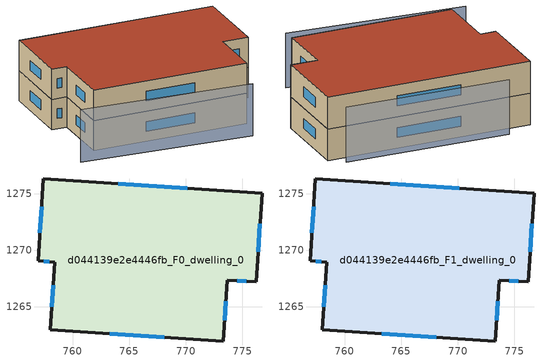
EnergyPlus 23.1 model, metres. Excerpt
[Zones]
d044139e2e4446fb_F0_dwelling_0
 floor ground (EU_floor_Construction): 776.73,1275.05 776.21,1267.21 773.67,1267.38 773.31,1261.96 758.04,1262.98 758.44,1268.96 756.94,1269.06 757.42,1276.33 z0
 wall outside (EU_wall_Construction): 776.21,1267.21 776.73,1275.05 757.42,1276.33 756.94,1269.06 758.44,1268.96 758.04,1262.98 773.31,1261.96 773.67,1267.38 776.21,1267.21 z0:3
 window (EU_Window_Construction): 776.39,1269.89 776.56,1272.36 / 774.54,1267.32 775.34,1267.26 / 773.43,1263.81 773.54,1265.52 / 763.27,1262.63 768.08,1262.31 / 758.3,1266.91 758.17,1265.03 / 757.45,1269.03 757.92,1269 / 757.26,1273.84 757.1,1271.55 / 770.12,1275.49 764.03,1275.89 z1.03:1.97
d044139e2e4446fb_F1_dwelling_0
 floor to d044139e2e4446fb_F0_dwelling_0 (EU_floor_Construction): 776.73,1275.05 776.21,1267.21 773.67,1267.38 773.31,1261.96 758.04,1262.98 758.44,1268.96 756.94,1269.06 757.42,1276.33 z3
 wall outside (EU_wall_Construction): 776.21,1267.21 776.73,1275.05 757.42,1276.33 756.94,1269.06 758.44,1268.96 758.04,1262.98 773.31,1261.96 773.67,1267.38 776.21,1267.21 z3:6
 window (EU_Window_Construction): 776.39,1269.89 776.56,1272.36 / 774.54,1267.32 775.34,1267.26 / 773.43,1263.81 773.54,1265.52 / 763.27,1262.63 768.08,1262.31 / 758.3,1266.91 758.17,1265.03 / 757.45,1269.03 757.92,1269 / 757.26,1273.84 757.1,1271.55 / 770.12,1275.49 764.03,1275.89 z4.03:4.97
 roof outside (EU_roof_Construction): 773.31,1261.96 773.67,1267.38 776.21,1267.21 776.73,1275.05 757.42,1276.33 756.94,1269.06 758.44,1268.96 758.04,1262.98 z6
shading: 755.76,1261.26 772.43,1259.17 / 775.47,1276.06 760.07,1277.37 z0:5.2
[Building]
EU S2 Campaign: North Axis=0; Terrain=City; Solar Distribution=FullExterior
[Site:Location]
Cape.Town.Intl.AP: Latitude=-33.965; Longitude=18.602; Time Zone=2; Elevation=46
[SizingPeriod:WeatherFileDays]
AnnualSizingPeriod: Begin Month=1; Begin Day of Month=1; End Month=12; End Day of Month=31; Day of Week for Start Day=Monday; Use Weather File Daylight Saving Period=No; Use Weather File Rain and Snow Indicators=No
[MATERIAL]
EU_InternalMass_Material: Roughness=MediumRough; Thickness=0.1; Conductivity=1; Density=1800; Specific Heat=900; Thermal Absorptance=0.9; Solar Absorptance=0.7; Visible Absorptance=0.7
[MATERIAL:NOMASS] Roughness=MediumRough; Thermal Absorptance=0.9; Solar Absorptance=0.7; Visible Absorptance=0.7
Name | Thermal Resistance
EU_wall_NoMass | 0.493876
EU_roof_NoMass | 0.449382
EU_floor_NoMass | 1.25
[WINDOWMATERIAL:SIMPLEGLAZINGSYSTEM]
EU_Window_SimpleGlazing: UFactor=4.4; Solar Heat Gain Coefficient=0.85; Visible Transmittance=0.85
[CONSTRUCTION]
EU_wall_Construction: EU_wall_NoMass
EU_roof_Construction: EU_roof_NoMass
EU_floor_Construction: EU_floor_NoMass
EU_Window_Construction: EU_Window_SimpleGlazing
EU_InternalMass_Construction: EU_InternalMass_Material
[ZONE] Type=1; Multiplier=1; Ceiling Height=autocalculate; Volume=703.026; Floor Area=autocalculate; Part of Total Floor Area=Yes
d044139e2e4446fb_F0_dwelling_0; d044139e2e4446fb_F1_dwelling_0
[INTERNALMASS] Construction=EU_InternalMass_Construction; Surface Area=234.342
Name | Zone or ZoneList
d044139e2e4446fb_F0_dwelling_0_EU_InternalMass | d044139e2e4446fb_F0_dwelling_0
d044139e2e4446fb_F1_dwelling_0_EU_InternalMass | d044139e2e4446fb_F1_dwelling_0
[OTHEREQUIPMENT] Fuel Type=Electricity; Design Level Calculation Method=Watts/Area; Power per Zone Floor Area=1; Fraction Latent=0; Fraction Radiant=0; Fraction Lost=0; Carbon Dioxide Generation Rate=0; EndUse Subcategory=EU_Step8_InternalGains
Name | Zone or ZoneList or Space or SpaceList | Schedule
EU_Step8_InternalGain_d044139e2e4446fb_F0_dwelling_0_f000 | d044139e2e4446fb_F0_dwelling_0 | EU_Step8_GainSchedule_d044139e2e4446fb_F0_dwelling_0_f000
EU_Step8_InternalGain_d044139e2e4446fb_F1_dwelling_0_f000 | d044139e2e4446fb_F1_dwelling_0 | EU_Step8_GainSchedule_d044139e2e4446fb_F1_dwelling_0_f000
[ZONEVENTILATION:DESIGNFLOWRATE] Schedule=EU_AlwaysOn; Design Flow Rate Calculation Method=AirChanges/Hour; Air Changes per Hour=0.64; Ventilation Type=Natural; Fan Pressure Rise=0; Fan Total Efficiency=1; Constant Term Coefficient=1; Temperature Term Coefficient=0; Velocity Term Coefficient=0; Velocity Squared Term Coefficient=0; Minimum Indoor Temperature=-100; Maximum Indoor Temperature=100; Delta Temperature=-100; Minimum Outdoor Temperature=-100; Maximum Outdoor Temperature=100; Maximum Wind Speed=40
Name | Zone or ZoneList or Space or SpaceList
EU_ConstantAir_d044139e2e4446fb_F0_dwelling_0 | d044139e2e4446fb_F0_dwelling_0
EU_ConstantAir_d044139e2e4446fb_F1_dwelling_0 | d044139e2e4446fb_F1_dwelling_0
[HVACTEMPLATE:THERMOSTAT] Constant Heating Setpoint=20; Constant Cooling Setpoint=50
EU_HeatOnly_d044139e2e4446fb_F0_dwelling_0; EU_HeatOnly_d044139e2e4446fb_F1_dwelling_0
[HVACTEMPLATE:ZONE:IDEALLOADSAIRSYSTEM] System Availability Schedule=EU_AlwaysOn; Maximum Heating Supply Air Temperature=50; Minimum Cooling Supply Air Temperature=13; Maximum Heating Supply Air Humidity Ratio=0.0156; Minimum Cooling Supply Air Humidity Ratio=0.0077; Heating Limit=NoLimit; Cooling Limit=NoLimit; Heating Availability Schedule=EU_AlwaysOn; Cooling Availability Schedule=EU_CoolingOff; Dehumidification Control Type=ConstantSensibleHeatRatio; Cooling Sensible Heat Ratio=0.7; Dehumidification Setpoint=60; Humidification Control Type=None; Humidification Setpoint=30; Outdoor Air Method=None; Outdoor Air Flow Rate per Person=0.00944; Outdoor Air Flow Rate per Zone Floor Area=0; Outdoor Air Flow Rate per Zone=0; Demand Controlled Ventilation Type=None; Outdoor Air Economizer Type=NoEconomizer; Heat Recovery Type=None; Sensible Heat Recovery Effectiveness=0.7; Latent Heat Recovery Effectiveness=0.65
Name | Template Thermostat
d044139e2e4446fb_F0_dwelling_0 | EU_HeatOnly_d044139e2e4446fb_F0_dwelling_0
d044139e2e4446fb_F1_dwelling_0 | EU_HeatOnly_d044139e2e4446fb_F1_dwelling_0
[SIZING:ZONE] Zone Cooling Design Supply Air Temperature Input Method=SupplyAirTemperature; Zone Cooling Design Supply Air Temperature=13; Zone Heating Design Supply Air Temperature Input Method=SupplyAirTemperature; Zone Heating Design Supply Air Temperature=50; Zone Cooling Design Supply Air Humidity Ratio=0.008; Zone Heating Design Supply Air Humidity Ratio=0.008; Cooling Design Air Flow Method=DesignDay; Cooling Design Air Flow Rate=0; Cooling Minimum Air Flow per Zone Floor Area=0.000762; Cooling Minimum Air Flow=0; Cooling Minimum Air Flow Fraction=0.2; Heating Design Air Flow Method=DesignDay; Heating Design Air Flow Rate=0; Heating Maximum Air Flow per Zone Floor Area=0.002032; Heating Maximum Air Flow=0.141576; Heating Maximum Air Flow Fraction=0.3; Account for Dedicated Outdoor Air System=No; Dedicated Outdoor Air System Control Strategy=NeutralSupplyAir; Dedicated Outdoor Air Low Setpoint Temperature for Design=autosize; Dedicated Outdoor Air High Setpoint Temperature for Design=autosize; Zone Load Sizing Method=Sensible Load Only No Latent Load; Zone Latent Cooling Design Supply Air Humidity Ratio Input Method=HumidityRatioDifference; Zone Cooling Design Supply Air Humidity Ratio Difference=0.005; Zone Latent Heating Design Supply Air Humidity Ratio Input Method=HumidityRatioDifference; Zone Humidification Design Supply Air Humidity Ratio Difference=0.005
d044139e2e4446fb_F0_dwelling_0; d044139e2e4446fb_F1_dwelling_0
[SCHEDULE:CONSTANT]
Name | Hourly Value
EU_AlwaysOn | 1
EU_CoolingOff | 0
[SCHEDULE:FILE] Column Number=1; Rows to Skip at Top=0; Number of Hours of Data=8760; Column Separator=Comma; Interpolate to Timestep=No; Minutes per Item=60; Adjust Schedule for Daylight Savings=Yes
Name | File
EU_Step8_GainSchedule_d044139e2e4446fb_F0_dwelling_0_f000 | ../../schedules/d044139e2e4446fb/d044139e2e4446fb_F0_dwelling_0_f000_gain.csv
EU_Step8_GainSchedule_d044139e2e4446fb_F1_dwelling_0_f000 | ../../schedules/d044139e2e4446fb/d044139e2e4446fb_F1_dwelling_0_f000_gain.csv
